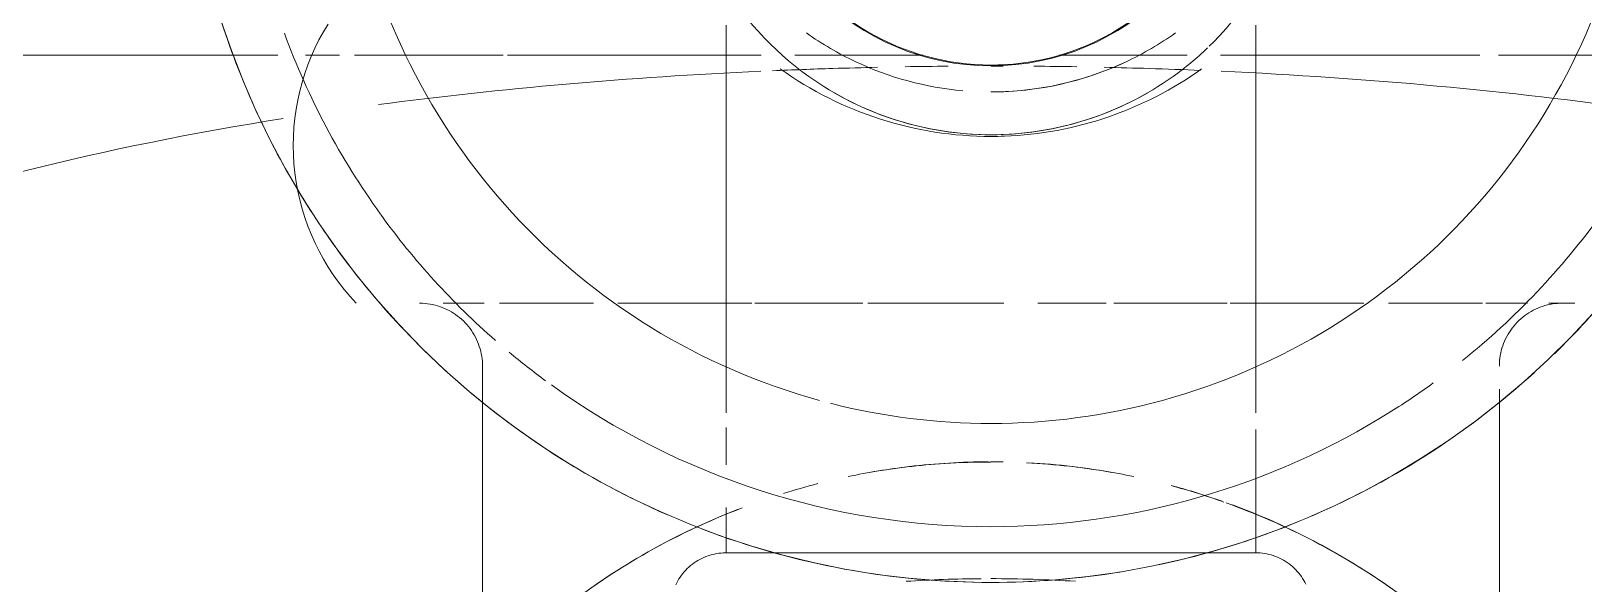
# Model space of a CAD drawing. Header units: millimetres. Extents: x -4000 to 187956, y -58990 to 162485.
# Drawn here: x 157899.7 to 157955.4, y 1796.4 to 1816.3 of the extents above; entities that cross this region are included whole.
import ezdxf

# ---------------------------------------------------------------- set-up
doc = ezdxf.new("R2010")
doc.units = ezdxf.units.MM
doc.layers.add('A-FLOR-PATT', color=8, linetype='Continuous', lineweight=13)
doc.layers.add('P-SANR-FIXT', color=6, linetype='Continuous', lineweight=9)

# ---------------------------------------------------------------- blocks, each defined once
blk = doc.blocks.new('C307 - C307-V817-0_000')
at = {"layer": 'P-SANR-FIXT', "color": 254}
for p, q in [((-18.24, 105.726), (-18.24, 95.069)), ((18.24, 94.245), (18.24, 105.726)), ((-2.988, 100.937), (-3.347, 100.937)), ((-2.625, 100.937), (-2.988, 100.937)), ((-2.258, 100.937), (-2.625, 100.937)), ((-1.887, 100.937), (-2.258, 100.937)), ((-1.514, 100.937), (-1.887, 100.937)), ((-1.137, 100.937), (-1.514, 100.937)), ((-0.759, 100.937), (-1.137, 100.937)), ((-0.38, 100.937), (-0.759, 100.937)), ((-0.527, 100.937), (0, 100.937)), ((0, 100.937), (-0.38, 100.937)), ((0, 100.937), (0.38, 100.937)), ((0, 100.937), (6.822, 100.937)), ((0.38, 100.937), (0.759, 100.937)), ((0.759, 100.937), (1.137, 100.937)), ((1.137, 100.937), (1.514, 100.937)), ((1.514, 100.937), (1.887, 100.937)), ((1.887, 100.937), (2.258, 100.937)), ((2.258, 100.937), (2.625, 100.937)), ((2.625, 100.937), (2.988, 100.937)), ((2.988, 100.937), (3.347, 100.937)), ((3.347, 100.937), (3.699, 100.937)), ((3.699, 100.937), (4.046, 100.937)), ((4.046, 100.937), (4.387, 100.937)), ((4.387, 100.937), (4.72, 100.937)), ((6.619, 100.937), (6.341, 100.937)), ((6.886, 100.937), (6.619, 100.937)), ((18.24, 94.245), (18.242, 94.155)), ((18.242, 94.155), (18.247, 94.064)), ((-18.335, 93.596), (-18.311, 93.683)), ((18.247, 94.064), (18.256, 93.974)), ((18.256, 93.974), (18.269, 93.885)), ((18.269, 93.885), (18.285, 93.795)), ((18.285, 93.795), (18.305, 93.707)), ((18.305, 93.707), (18.328, 93.62)), ((18.328, 93.62), (18.355, 93.533)), ((22.768, 91.981), (22.99, 91.739)), ((22.99, 91.739), (23.201, 91.488)), ((23.201, 91.488), (23.403, 91.229)), ((23.403, 91.229), (23.594, 90.962)), ((23.594, 90.962), (23.774, 90.688)), ((23.774, 90.688), (23.943, 90.406)), ((23.943, 90.406), (24.101, 90.118)), ((24.101, 90.118), (24.247, 89.824)), ((24.247, 89.824), (24.381, 89.525)), ((24.381, 89.525), (24.503, 89.22)), ((24.503, 89.22), (24.613, 88.91)), ((24.613, 88.91), (24.71, 88.597)), ((24.71, 88.597), (24.795, 88.28)), ((24.795, 88.28), (24.867, 87.959)), ((24.867, 87.959), (24.926, 87.637)), ((24.926, 87.637), (24.972, 87.312)), ((24.972, 87.312), (25.005, 86.985)), ((-20.059, 83.089), (-22.823, 83.089)), ((-18.205, 83.089), (-20.059, 83.089)), ((-8.258, 83.089), (-17.539, 83.089)), ((17.35, 83.089), (8.258, 83.089)), ((20.059, 83.089), (17.52, 83.089)), ((22.799, 83.089), (20.059, 83.089)), ((24.574, 83.089), (23.37, 83.089)), ((45.612, 83.089), (25.6, 83.089))]:
    blk.add_line(p, q, dxfattribs=at)
at = {"layer": 'P-SANR-FIXT', "color": 250}
for p, q in [((-9.5, 100.937), (-9.5, 99.096)), ((-9.5, 100.937), (-1.779, 100.937)), ((6.822, 100.937), (9.5, 100.937)), ((9.5, 99.313), (9.5, 100.937))]:
    blk.add_line(p, q, dxfattribs=at)
at = {"layer": 'P-SANR-FIXT', "color": 253}
for p, q in [((-8.227, 100.937), (-1.779, 100.937)), ((-0.527, 100.937), (0, 100.937)), ((0, 100.937), (6.822, 100.937)), ((6.822, 100.937), (8.227, 100.937)), ((-9.5, 99.096), (-9.5, 96.509)), ((9.5, 96.442), (9.5, 97.779)), ((-9.5, 95.913), (-9.5, 82.012)), ((9.5, 82.012), (9.5, 95.913)), ((42.56, 83.089), (25.589, 83.089))]:
    blk.add_line(p, q, dxfattribs=at)
at = {"layer": 'P-SANR-FIXT', "color": 50}
for p, q in [((4.72, 100.937), (5.046, 100.937)), ((5.133, 100.937), (4.809, 100.937)), ((-18.243, 94.13), (-18.24, 94.221)), ((-18.24, 94.221), (-18.24, 94.245)), ((-18.311, 93.683), (-18.29, 93.772)), ((-18.259, 93.95), (-18.249, 94.04)), ((-18.249, 94.04), (-18.243, 94.13)), ((-18.507, 93.178), (-18.466, 93.259)), ((-18.466, 93.259), (-18.428, 93.341)), ((-18.428, 93.341), (-18.394, 93.425)), ((-18.394, 93.425), (-18.362, 93.51)), ((-18.362, 93.51), (-18.335, 93.596)), ((18.355, 93.533), (18.385, 93.448)), ((18.455, 93.281), (18.496, 93.2)), ((18.496, 93.2), (18.539, 93.12)), ((18.539, 93.12), (18.586, 93.043)), ((18.586, 93.043), (18.635, 92.967)), ((-18.88, 92.668), (-18.818, 92.734)), ((18.926, 92.621), (18.993, 92.559)), ((-20.953, 91.981), (-20.019, 91.981)), ((-20.953, 91.981), (-20.019, 91.981)), ((-20.504, 91.981), (-20.413, 91.983)), ((-20.233, 91.997), (-20.143, 92.01)), ((-19.458, 92.237), (-19.379, 92.28)), ((-19.249, 91.981), (-17.753, 91.981)), ((-17.634, 91.981), (-14.262, 91.981)), ((-17.634, 91.981), (-14.262, 91.981)), ((-13.383, 91.981), (-8.578, 91.981)), ((-13.383, 91.981), (-8.578, 91.981)), ((-8.47, 91.981), (-7.036, 91.981)), ((-8.47, 91.981), (-4.414, 91.981)), ((-6.05, 91.981), (-4.414, 91.981)), ((-4.139, 91.981), (-1.678, 91.981)), ((-4.139, 91.981), (-1.678, 91.981)), ((-0.466, 91.981), (0, 91.981)), ((-0.466, 91.981), (0, 91.981)), ((0.002, 91.981), (4.418, 91.981)), ((0.002, 91.981), (4.418, 91.981)), ((4.601, 91.981), (6.054, 91.981)), ((4.601, 91.981), (8.472, 91.981)), ((7.036, 91.981), (8.472, 91.981)), ((8.578, 91.981), (13.383, 91.981)), ((8.578, 91.981), (13.383, 91.981)), ((14.264, 91.981), (17.634, 91.981)), ((14.264, 91.981), (17.634, 91.981)), ((18.176, 91.981), (19.648, 91.981)), ((18.42, 91.981), (19.648, 91.981)), ((19.517, 92.207), (19.6, 92.17)), ((19.6, 92.17), (19.683, 92.135)), ((19.683, 92.135), (19.768, 92.104)), ((20.119, 92.014), (20.209, 92)), ((20.209, 92), (20.299, 91.99)), ((24.974, 85.346), (24.929, 85.021)), ((25.007, 85.673), (24.974, 85.346)), ((-18.216, 83.089), (-22.855, 83.089)), ((-15.507, 83.089), (-17.522, 83.089)), ((-8.242, 83.089), (-15.079, 83.089)), ((-4.256, 83.089), (-7.041, 83.089)), ((-4.253, 83.089), (-6.812, 83.089)), ((-2.443, 83.089), (-4.256, 83.089)), ((-2.443, 83.089), (-4.253, 83.089)), ((4.253, 83.089), (2.427, 83.089)), ((4.256, 83.089), (2.428, 83.089)), ((6.812, 83.089), (4.253, 83.089)), ((7.041, 83.089), (4.256, 83.089)), ((15.062, 83.089), (8.242, 83.089)), ((17.324, 83.089), (15.507, 83.089)), ((22.831, 83.089), (17.502, 83.089)), ((24.586, 83.089), (23.394, 83.089)), ((24.109, 82.538), (23.951, 82.25)), ((24.254, 82.832), (24.109, 82.538)), ((23.951, 82.25), (23.783, 81.968))]:
    blk.add_line(p, q, dxfattribs=at)
at = {"layer": 'P-SANR-FIXT', "color": 250, "flags": 128}
for points in [[(-9.5, 100.937), (-9.58, 100.939), (-9.66, 100.944), (-9.739, 100.952), (-9.819, 100.963), (-9.897, 100.977), (-9.975, 100.994), (-10.053, 101.015), (-10.129, 101.039), (-10.205, 101.065), (-10.279, 101.095), (-10.352, 101.128), (-10.424, 101.163), (-10.494, 101.201), (-10.562, 101.243), (-10.629, 101.286), (-10.694, 101.333), (-10.758, 101.382), (-10.819, 101.434), (-10.878, 101.487), (-10.935, 101.544), (-10.989, 101.602), (-11.041, 101.663), (-11.091, 101.725), (-11.138, 101.79), (-11.183, 101.857), (-11.225, 101.925), (-11.264, 101.994), (-11.3, 102.066)], [(11.31, 102.085), (11.274, 102.014), (11.236, 101.943), (11.195, 101.875), (11.151, 101.808), (11.104, 101.743), (11.055, 101.68), (11.004, 101.618), (10.95, 101.559), (10.893, 101.502), (10.835, 101.448), (10.774, 101.396), (10.712, 101.346), (10.647, 101.299), (10.581, 101.254), (10.512, 101.212), (10.443, 101.173), (10.371, 101.137), (10.299, 101.104), (10.225, 101.073), (10.15, 101.046), (10.073, 101.021), (9.996, 101), (9.918, 100.981), (9.84, 100.966), (9.761, 100.954), (9.681, 100.945), (9.602, 100.94), (9.522, 100.937), (9.5, 100.937)], [(0, 102), (-1.16, 101.977), (-2.318, 101.907), (-3.472, 101.791), (-4.62, 101.63), (-5.761, 101.422), (-6.893, 101.169), (-8.014, 100.871), (-9.122, 100.528), (-10.216, 100.141), (-11.293, 99.711), (-12.352, 99.238), (-13.392, 98.723), (-14.41, 98.167), (-15.404, 97.57), (-16.375, 96.935), (-17.319, 96.261), (-18.235, 95.55), (-19.122, 94.802), (-19.979, 94.02), (-20.803, 93.204), (-21.595, 92.356)], [(27.625, 81.825), (27.25, 82.922), (26.831, 84.004), (26.37, 85.068), (25.866, 86.113), (25.321, 87.137), (24.735, 88.138), (24.11, 89.115), (23.446, 90.067), (22.745, 90.99), (22.008, 91.886), (21.235, 92.751), (20.428, 93.584), (19.588, 94.384), (18.718, 95.151), (17.817, 95.881), (16.888, 96.576), (15.931, 97.232), (14.95, 97.85), (13.944, 98.428), (12.916, 98.965), (11.867, 99.461), (10.8, 99.914), (9.715, 100.324), (8.614, 100.691), (7.5, 101.013), (6.374, 101.291), (5.237, 101.523), (4.092, 101.71), (2.941, 101.85), (1.785, 101.945), (0.626, 101.993), (0, 102)], [(-9.5, 100.937), (-9.492, 100.937), (-9.47, 100.937), (-9.432, 100.937), (-9.379, 100.937), (-9.311, 100.937), (-9.228, 100.937), (-9.13, 100.937), (-9.018, 100.937), (-8.891, 100.937), (-8.75, 100.937), (-8.595, 100.937), (-8.426, 100.937), (-8.244, 100.937), (-8.049, 100.937), (-7.841, 100.937), (-7.62, 100.937), (-7.387, 100.937), (-7.142, 100.937), (-6.886, 100.937), (-6.619, 100.937), (-6.341, 100.937), (-6.053, 100.937), (-5.755, 100.937), (-5.448, 100.937), (-5.133, 100.937), (-4.809, 100.937), (-4.478, 100.937), (-4.139, 100.937), (-3.794, 100.937), (-3.442, 100.937)], [(-7.322, 100.937), (-7.558, 100.937), (-7.782, 100.937), (-7.994, 100.937), (-8.193, 100.937), (-8.379, 100.937), (-8.551, 100.937), (-8.71, 100.937), (-8.854, 100.937), (-8.985, 100.937), (-9.101, 100.937), (-9.203, 100.937), (-9.29, 100.937), (-9.362, 100.937), (-9.419, 100.937), (-9.461, 100.937), (-9.488, 100.937), (-9.499, 100.937)], [(6.815, 100.937), (7.074, 100.937), (7.322, 100.937), (7.558, 100.937), (7.782, 100.937), (7.994, 100.937), (8.193, 100.937), (8.379, 100.937), (8.551, 100.937), (8.71, 100.937), (8.854, 100.937), (8.985, 100.937), (9.101, 100.937), (9.203, 100.937), (9.29, 100.937), (9.362, 100.937), (9.419, 100.937), (9.461, 100.937), (9.488, 100.937), (9.499, 100.937)], [(9.5, 100.937), (9.492, 100.937), (9.47, 100.937), (9.432, 100.937), (9.379, 100.937), (9.311, 100.937), (9.228, 100.937), (9.13, 100.937), (9.018, 100.937), (8.891, 100.937), (8.75, 100.937), (8.595, 100.937), (8.426, 100.937), (8.244, 100.937), (8.049, 100.937), (7.841, 100.937), (7.62, 100.937), (7.387, 100.937)]]:
    blk.add_lwpolyline(points, dxfattribs=at)
at = {"layer": 'P-SANR-FIXT', "color": 253, "flags": 128}
for points in [[(-3.347, 100.937), (-3.699, 100.937), (-4.046, 100.937), (-4.387, 100.937), (-4.72, 100.937), (-5.046, 100.937), (-5.364, 100.937), (-5.673, 100.937), (-5.974, 100.937), (-6.264, 100.937), (-6.545, 100.937), (-6.815, 100.937), (-7.074, 100.937), (-7.322, 100.937)], [(-3.442, 100.937), (-3.086, 100.937), (-2.724, 100.937), (-2.358, 100.937), (-1.988, 100.937), (-1.615, 100.937), (-1.239, 100.937), (-0.861, 100.937), (-0.482, 100.937), (-0.103, 100.937), (0, 100.937)], [(6.264, 100.937), (6.545, 100.937), (6.815, 100.937)], [(7.387, 100.937), (7.142, 100.937), (6.886, 100.937)]]:
    blk.add_lwpolyline(points, dxfattribs=at)
at = {"layer": 'P-SANR-FIXT', "color": 50, "flags": 128}
for points in [[(0.861, 100.937), (0.482, 100.937), (0.103, 100.937), (0, 100.937)], [(1.615, 100.937), (1.239, 100.937), (0.861, 100.937)], [(3.086, 100.937), (2.724, 100.937), (2.358, 100.937), (1.988, 100.937), (1.615, 100.937)], [(3.794, 100.937), (3.442, 100.937), (3.086, 100.937)], [(4.809, 100.937), (4.478, 100.937), (4.139, 100.937), (3.794, 100.937)], [(5.046, 100.937), (5.364, 100.937), (5.673, 100.937)], [(5.755, 100.937), (5.448, 100.937), (5.133, 100.937)], [(5.673, 100.937), (5.974, 100.937), (6.264, 100.937)], [(6.341, 100.937), (6.053, 100.937), (5.755, 100.937)], [(-18.29, 93.772), (-18.273, 93.86), (-18.259, 93.95)], [(-18.599, 93.022), (-18.551, 93.099), (-18.507, 93.178)], [(18.385, 93.448), (18.418, 93.364), (18.455, 93.281)], [(-19.152, 92.429), (-19.08, 92.485), (-19.011, 92.543)], [(-19.011, 92.543), (-18.944, 92.604), (-18.88, 92.668)], [(-18.818, 92.734), (-18.759, 92.803), (-18.703, 92.874)], [(-18.703, 92.874), (-18.649, 92.947), (-18.599, 93.022)], [(18.635, 92.967), (18.688, 92.893), (18.743, 92.822)], [(18.743, 92.822), (18.802, 92.752), (18.863, 92.685), (18.926, 92.621)], [(18.993, 92.559), (19.061, 92.5), (19.132, 92.444), (19.205, 92.391)], [(-20.413, 91.983), (-20.323, 91.988), (-20.233, 91.997)], [(-20.143, 92.01), (-20.054, 92.026), (-19.966, 92.046)], [(-19.966, 92.046), (-19.878, 92.069), (-19.792, 92.096)], [(-19.792, 92.096), (-19.706, 92.126), (-19.622, 92.16)], [(-19.622, 92.16), (-19.539, 92.197), (-19.458, 92.237)], [(-19.379, 92.28), (-19.301, 92.327), (-19.225, 92.377), (-19.152, 92.429)], [(19.205, 92.391), (19.281, 92.34), (19.358, 92.293), (19.437, 92.248), (19.517, 92.207)], [(19.768, 92.104), (19.855, 92.076), (19.942, 92.052)], [(19.942, 92.052), (20.03, 92.031), (20.119, 92.014)], [(20.299, 91.99), (20.389, 91.984), (20.479, 91.981), (20.504, 91.981)], [(25.005, 86.985), (25.025, 86.657), (25.032, 86.329)], [(25.032, 86.329), (25.026, 86.001), (25.007, 85.673)], [(24.929, 85.021), (24.87, 84.698), (24.799, 84.378), (24.715, 84.061)], [(24.715, 84.061), (24.618, 83.747), (24.509, 83.437)], [(24.509, 83.437), (24.388, 83.132), (24.254, 82.832)]]:
    blk.add_lwpolyline(points, dxfattribs=at)
at = {"layer": 'P-SANR-FIXT', "color": 254}
for centre, radius, start, end in [((0, 122.671), 25, 225, 239.963), ((0, 122.671), 25, 300.0426, 315), ((0, 122.671), 25, 240, 249.7241), ((0, 122.671), 25, 291.2776, 300), ((0, 73), 23.297, 90, 105.3108), ((0, 73), 23.297, 75.6944, 90), ((0, 73), 13, 92.1343, 125.541), ((0, 73), 13, 54.459, 90), ((0, 73), 11.405, 115.1795, 125.4614), ((0, 73), 11.405, 115.1795, 125.4614), ((0, 73), 11.405, 54.5386, 64.8205), ((0, 73), 11.405, 54.5386, 64.8205)]:
    blk.add_arc(centre, radius, start, end, dxfattribs=at)
at = {"layer": 'P-SANR-FIXT', "color": 250}
for centre, radius, start, end in [((0, 73), 29, 90, 99.2562), ((0, 73), 29, 45.4104, 66.4109), ((0, 73), 29, 123.073, 132.2117), ((0, 73), 27, 122.1047, 126), ((0, 73), 29, 34.3074, 38.0932), ((0, 74.691), 11.25, 90, 125.5272), ((0, 74.691), 11.25, 54.4728, 90), ((0, 73), 29, 11.7784, 25.7174), ((0, 74.691), 8.778, 90, 270), ((0, 74.691), 8.778, 270, 90)]:
    blk.add_arc(centre, radius, start, end, dxfattribs=at)
at = {"layer": 'P-SANR-FIXT', "color": 50}
for centre, radius, start, end in [((0, 150), 48.136, 266.3812, 270), ((0, 150), 48.136, 270.4214, 273.6188), ((0, 122.671), 25, 250.6296, 254.8314), ((0, 122.671), 25, 258.1747, 263.2521), ((0, 122.671), 25, 276.7479, 281.8253), ((0, 122.671), 25, 263.2928, 266.8867), ((0, 122.671), 25, 268.9893, 270), ((0, 122.671), 25, 270.2284, 276.7203), ((0, 73), 13, 92.1343, 125.541), ((0, 73), 13, 90, 92.1343), ((0, 73), 13, 90, 92.1343), ((0, 73), 13, 54.459, 90), ((0, 73), 11.405, 90, 115.1795), ((0, 73), 11.405, 90, 115.1795), ((0, 73), 11.405, 92.6486, 115.1795), ((0, 73), 11.405, 90, 92.6486), ((0, 73), 11.405, 64.8205, 84.9482), ((0, 73), 11.405, 64.8205, 84.9482), ((0, 73), 11.405, 64.8205, 84.9482), ((0, 74.691), 8.75, 93.4522, 150), ((0, 73), 11.405, 115.1795, 125.4614), ((0, 74.691), 8.75, 90, 93.4522), ((0, 74.691), 8.75, 30, 90), ((0, 73), 11.405, 54.5386, 64.8205)]:
    blk.add_arc(centre, radius, start, end, dxfattribs=at)
at = {"layer": 'P-SANR-FIXT', "color": 253}
for centre, radius, start, end in [((0, 73), 29, 69.0995, 90), ((0, 73), 29, 101.9666, 112.4496), ((0, 73), 27, 90, 122.1047), ((0, 73), 27, 54.2675, 90), ((0, 73), 29, 113.4386, 123.073), ((0, 73), 23.297, 105.3108, 234), ((0, 73), 23.297, 306, 74.6892), ((0, 73), 27, 50.1972, 53.718), ((0, 73), 29, 134.1869, 146.9453), ((0, 73), 27, 128.7982, 144.1821), ((0, 73), 29, 38.0932, 45.4104), ((0, 73), 27, 35.8179, 48.8199), ((0, 73), 27, 20.1353, 35.7833), ((0, 73), 29, 25.7174, 33.0547), ((0, 74.691), 11.25, 90, 120), ((0, 74.691), 11.25, 60, 90), ((0, 74.691), 11.25, 125.5272, 133.6949), ((0, 74.691), 11.25, 125.5272, 133.6949), ((0, 74.691), 11.25, 5.4905, 54.4728), ((0, 74.691), 11.25, 5.4905, 54.4728), ((0, 74.691), 11.25, 134.1394, 173.5904), ((0, 74.691), 11.25, 134.1394, 173.5904)]:
    blk.add_arc(centre, radius, start, end, dxfattribs=at)
for points, knots in [([(-8.437, 99.146), (-9.516, 99.534), (-11.416, 100.361), (-13.9, 101.834), (-16.1, 103.49), (-17.844, 105.119), (-18.799, 106.182), (-19.144, 106.593)], [0.6094781, 0.6094781, 0.6094781, 0.6094781, 0.6527778, 0.6875, 0.7222222, 0.7569444, 0.7777778, 0.7777778, 0.7777778, 0.7777778]), ([(19.152, 106.603), (18.221, 105.493), (16.151, 103.441), (12.686, 100.986), (10.164, 99.799), (8.921, 99.326)], [0.2222222, 0.2222222, 0.2222222, 0.2222222, 0.2777778, 0.3333333, 0.3840382, 0.3840382, 0.3840382, 0.3840382])]:
    blk.add_open_spline(points, degree=3, knots=knots, dxfattribs=at)
at = {"layer": 'P-SANR-FIXT', "color": 50}
for points in [[(-6.462, 98.526), (-7.096, 98.697), (-7.729, 98.895), (-8.353, 99.116)], [(7.445, 98.813), (7.035, 98.684), (6.621, 98.565), (6.205, 98.457)], [(-1.271, 97.711), (-2.309, 97.762), (-3.33, 97.875), (-4.341, 98.053)], [(-5.679, 83.564), (-5.142, 83.547), (-4.605, 83.532), (-4.067, 83.52)], [(-3.077, 83.501), (-2.563, 83.492), (-2.049, 83.486), (-1.535, 83.482)], [(-0.439, 83.476), (-0.296, 83.475), (-0.152, 83.475), (-0.008, 83.475)], [(1.534, 83.482), (2.048, 83.486), (2.563, 83.492), (3.076, 83.501)], [(4.067, 83.52), (4.605, 83.532), (5.142, 83.547), (5.678, 83.564)]]:
    blk.add_open_spline(points, degree=3, dxfattribs=at)
blk.add_open_spline([(4.353, 98.053), (3.462, 97.895), (2.029, 97.727), (0.553, 97.681), (0, 97.681)], degree=3, knots=[0.44444444, 0.44444444, 0.44444444, 0.44444444, 0.47916667, 0.50004038, 0.50004038, 0.50004038, 0.50004038], dxfattribs=at)
at = {"layer": 'P-SANR-FIXT', "color": 250}
blk.add_open_spline([(25.391, 85.357), (31.896, 86.393), (37.745, 87.852), (42.56, 89.707)], degree=3, dxfattribs=at)
at = {"layer": 'P-SANR-FIXT', "color": 253}
for points in [[(-23.413, 85.057), (-18.615, 84.369), (-13.494, 83.902), (-8.261, 83.663)], [(8.26, 83.663), (12.971, 83.878), (17.593, 84.278), (21.969, 84.858)]]:
    blk.add_open_spline(points, degree=3, dxfattribs=at)
at = {"layer": 'P-SANR-FIXT', "color": 254}
for points in [[(-7.518, 83.631), (-6.907, 83.605), (-6.293, 83.583), (-5.679, 83.564)], [(5.678, 83.564), (6.398, 83.586), (7.116, 83.613), (7.832, 83.644)]]:
    blk.add_open_spline(points, degree=3, dxfattribs=at)
at = {"layer": 'P-SANR-FIXT', "color": 250}
blk.add_open_spline([(64.5, 82.899), (61.942, 82.05), (56.425, 80.553), (46.829, 78.829), (37.11, 77.736), (30.683, 77.306), (27.852, 77.167)], degree=3, knots=[-1, -1, -1, -1, -0.75, -0.5, -0.25, -0.0599705, -0.0599705, -0.0599705, -0.0599705], dxfattribs=at)
blk = doc.blocks.new('C307 - C307-V852-0_000')
at = {"layer": 'P-SANR-FIXT', "color": 254}
for p, q in [((-18.24, 105.726), (-18.24, 95.069)), ((18.24, 94.245), (18.24, 105.726)), ((-1.514, 100.937), (-1.887, 100.937)), ((-0.527, 100.937), (0, 100.937)), ((0, 100.937), (6.822, 100.937)), ((-18.335, 93.596), (-18.311, 93.683)), ((-18.205, 83.089), (-22.823, 83.089)), ((-8.258, 83.089), (-17.539, 83.089)), ((17.35, 83.089), (8.258, 83.089)), ((22.799, 83.089), (17.52, 83.089)), ((24.574, 83.089), (23.37, 83.089)), ((90.095, 83.089), (25.6, 83.089))]:
    blk.add_line(p, q, dxfattribs=at)
at = {"layer": 'P-SANR-FIXT', "color": 250}
for p, q in [((-9.5, 100.937), (-9.5, 99.096)), ((-9.5, 100.937), (-1.779, 100.937)), ((6.822, 100.937), (9.5, 100.937)), ((9.5, 99.313), (9.5, 100.937))]:
    blk.add_line(p, q, dxfattribs=at)
at = {"layer": 'P-SANR-FIXT', "color": 253}
for p, q in [((-8.227, 100.937), (-1.779, 100.937)), ((-0.527, 100.937), (0, 100.937)), ((0, 100.937), (6.822, 100.937)), ((6.822, 100.937), (8.227, 100.937)), ((-9.5, 99.096), (-9.5, 96.509)), ((9.5, 96.442), (9.5, 97.779)), ((-9.5, 95.913), (-9.5, 82.012)), ((9.5, 82.012), (9.5, 95.913)), ((42.56, 83.089), (25.589, 83.089))]:
    blk.add_line(p, q, dxfattribs=at)
at = {"layer": 'P-SANR-FIXT', "color": 50}
for p, q in [((0.103, 100.937), (0, 100.937)), ((0.482, 100.937), (0.103, 100.937)), ((0.861, 100.937), (0.482, 100.937)), ((1.239, 100.937), (0.861, 100.937)), ((1.615, 100.937), (1.239, 100.937)), ((1.988, 100.937), (1.615, 100.937)), ((2.358, 100.937), (1.988, 100.937)), ((2.724, 100.937), (2.358, 100.937)), ((3.086, 100.937), (2.724, 100.937)), ((3.442, 100.937), (3.086, 100.937)), ((3.794, 100.937), (3.442, 100.937)), ((4.139, 100.937), (3.794, 100.937)), ((4.478, 100.937), (4.139, 100.937)), ((4.809, 100.937), (4.478, 100.937)), ((4.72, 100.937), (5.046, 100.937)), ((5.133, 100.937), (4.809, 100.937)), ((5.046, 100.937), (5.364, 100.937)), ((5.448, 100.937), (5.133, 100.937)), ((5.364, 100.937), (5.673, 100.937)), ((5.755, 100.937), (5.448, 100.937)), ((5.673, 100.937), (5.974, 100.937)), ((6.053, 100.937), (5.755, 100.937)), ((5.974, 100.937), (6.264, 100.937)), ((6.341, 100.937), (6.053, 100.937)), ((-18.243, 94.13), (-18.24, 94.221)), ((-18.24, 94.221), (-18.24, 94.245)), ((-18.311, 93.683), (-18.29, 93.772)), ((-18.29, 93.772), (-18.273, 93.86)), ((-18.273, 93.86), (-18.259, 93.95)), ((-18.259, 93.95), (-18.249, 94.04)), ((-18.249, 94.04), (-18.243, 94.13)), ((-18.599, 93.022), (-18.551, 93.099)), ((-18.551, 93.099), (-18.507, 93.178)), ((-18.507, 93.178), (-18.466, 93.259)), ((-18.466, 93.259), (-18.428, 93.341)), ((-18.428, 93.341), (-18.394, 93.425)), ((-18.394, 93.425), (-18.362, 93.51)), ((-18.362, 93.51), (-18.335, 93.596)), ((18.355, 93.533), (18.385, 93.448)), ((18.385, 93.448), (18.418, 93.364)), ((18.418, 93.364), (18.455, 93.281)), ((18.455, 93.281), (18.496, 93.2)), ((18.496, 93.2), (18.539, 93.12)), ((18.539, 93.12), (18.586, 93.043)), ((18.586, 93.043), (18.635, 92.967)), ((-19.152, 92.429), (-19.08, 92.485)), ((-19.08, 92.485), (-19.011, 92.543)), ((-19.011, 92.543), (-18.944, 92.604)), ((-18.944, 92.604), (-18.88, 92.668)), ((-18.88, 92.668), (-18.818, 92.734)), ((-18.818, 92.734), (-18.759, 92.803)), ((-18.759, 92.803), (-18.703, 92.874)), ((-18.703, 92.874), (-18.649, 92.947)), ((-18.649, 92.947), (-18.599, 93.022)), ((18.635, 92.967), (18.688, 92.893)), ((18.688, 92.893), (18.743, 92.822)), ((18.743, 92.822), (18.802, 92.752)), ((18.802, 92.752), (18.863, 92.685)), ((18.863, 92.685), (18.926, 92.621)), ((18.926, 92.621), (18.993, 92.559)), ((18.993, 92.559), (19.061, 92.5)), ((19.061, 92.5), (19.132, 92.444)), ((-20.953, 91.981), (-20.019, 91.981)), ((-20.953, 91.981), (-20.019, 91.981)), ((-20.504, 91.981), (-20.413, 91.983)), ((-20.413, 91.983), (-20.323, 91.988)), ((-20.323, 91.988), (-20.233, 91.997)), ((-20.233, 91.997), (-20.143, 92.01)), ((-20.143, 92.01), (-20.054, 92.026)), ((-20.054, 92.026), (-19.966, 92.046)), ((-19.966, 92.046), (-19.878, 92.069)), ((-19.878, 92.069), (-19.792, 92.096)), ((-19.792, 92.096), (-19.706, 92.126)), ((-19.706, 92.126), (-19.622, 92.16)), ((-19.622, 92.16), (-19.539, 92.197)), ((-19.539, 92.197), (-19.458, 92.237)), ((-19.458, 92.237), (-19.379, 92.28)), ((-19.379, 92.28), (-19.301, 92.327)), ((-19.301, 92.327), (-19.225, 92.377)), ((-19.249, 91.981), (-17.753, 91.981)), ((-19.225, 92.377), (-19.152, 92.429)), ((-17.634, 91.981), (-14.262, 91.981)), ((-17.634, 91.981), (-14.262, 91.981)), ((-13.383, 91.981), (-8.578, 91.981)), ((-13.383, 91.981), (-8.578, 91.981)), ((-8.47, 91.981), (-7.036, 91.981)), ((-8.47, 91.981), (-4.414, 91.981)), ((-6.05, 91.981), (-4.414, 91.981)), ((-4.139, 91.981), (-1.678, 91.981)), ((-4.139, 91.981), (-1.678, 91.981)), ((-0.466, 91.981), (0, 91.981)), ((-0.466, 91.981), (0, 91.981)), ((0.002, 91.981), (4.418, 91.981)), ((0.002, 91.981), (4.418, 91.981)), ((4.601, 91.981), (6.054, 91.981)), ((4.601, 91.981), (8.472, 91.981)), ((7.036, 91.981), (8.472, 91.981)), ((8.578, 91.981), (13.383, 91.981)), ((8.578, 91.981), (13.383, 91.981)), ((14.264, 91.981), (17.634, 91.981)), ((14.264, 91.981), (17.634, 91.981)), ((18.176, 91.981), (19.648, 91.981)), ((18.42, 91.981), (19.648, 91.981)), ((19.132, 92.444), (19.205, 92.391)), ((19.205, 92.391), (19.281, 92.34)), ((19.281, 92.34), (19.358, 92.293)), ((19.358, 92.293), (19.437, 92.248)), ((19.437, 92.248), (19.517, 92.207)), ((19.517, 92.207), (19.6, 92.17)), ((19.6, 92.17), (19.683, 92.135)), ((19.683, 92.135), (19.768, 92.104)), ((19.768, 92.104), (19.855, 92.076)), ((19.855, 92.076), (19.942, 92.052)), ((19.942, 92.052), (20.03, 92.031)), ((20.03, 92.031), (20.119, 92.014)), ((20.119, 92.014), (20.209, 92)), ((20.209, 92), (20.299, 91.99)), ((20.299, 91.99), (20.389, 91.984)), ((20.389, 91.984), (20.479, 91.981)), ((20.479, 91.981), (20.504, 91.981)), ((25.005, 86.985), (25.025, 86.657)), ((25.025, 86.657), (25.032, 86.329)), ((25.026, 86.001), (25.007, 85.673)), ((25.032, 86.329), (25.026, 86.001)), ((24.974, 85.346), (24.929, 85.021)), ((25.007, 85.673), (24.974, 85.346)), ((24.87, 84.698), (24.799, 84.378)), ((24.929, 85.021), (24.87, 84.698)), ((24.799, 84.378), (24.715, 84.061)), ((24.618, 83.747), (24.509, 83.437)), ((24.715, 84.061), (24.618, 83.747)), ((-18.216, 83.089), (-22.855, 83.089)), ((-15.507, 83.089), (-17.522, 83.089)), ((-8.242, 83.089), (-15.079, 83.089)), ((-4.256, 83.089), (-7.041, 83.089)), ((-4.253, 83.089), (-6.812, 83.089)), ((-2.443, 83.089), (-4.256, 83.089)), ((-2.443, 83.089), (-4.253, 83.089)), ((4.253, 83.089), (2.427, 83.089)), ((4.256, 83.089), (2.428, 83.089)), ((6.812, 83.089), (4.253, 83.089)), ((7.041, 83.089), (4.256, 83.089)), ((15.062, 83.089), (8.242, 83.089)), ((17.324, 83.089), (15.507, 83.089)), ((22.831, 83.089), (17.502, 83.089)), ((24.586, 83.089), (23.394, 83.089)), ((24.388, 83.132), (24.254, 82.832)), ((24.509, 83.437), (24.388, 83.132)), ((24.109, 82.538), (23.951, 82.25)), ((24.254, 82.832), (24.109, 82.538)), ((23.951, 82.25), (23.783, 81.968))]:
    blk.add_line(p, q, dxfattribs=at)
at = {"layer": 'P-SANR-FIXT', "color": 250, "flags": 128}
for points in [[(-9.5, 100.937), (-9.58, 100.939), (-9.66, 100.944), (-9.739, 100.952), (-9.819, 100.963), (-9.897, 100.977), (-9.975, 100.994), (-10.053, 101.015), (-10.129, 101.039), (-10.205, 101.065), (-10.279, 101.095), (-10.352, 101.128), (-10.424, 101.163), (-10.494, 101.201), (-10.562, 101.243), (-10.629, 101.286), (-10.694, 101.333), (-10.758, 101.382), (-10.819, 101.434), (-10.878, 101.487), (-10.935, 101.544), (-10.989, 101.602), (-11.041, 101.663), (-11.091, 101.725), (-11.138, 101.79), (-11.183, 101.857), (-11.225, 101.925), (-11.264, 101.994), (-11.3, 102.066)], [(11.31, 102.085), (11.274, 102.014), (11.236, 101.943), (11.195, 101.875), (11.151, 101.808), (11.104, 101.743), (11.055, 101.68), (11.004, 101.618), (10.95, 101.559), (10.893, 101.502), (10.835, 101.448), (10.774, 101.396), (10.712, 101.346), (10.647, 101.299), (10.581, 101.254), (10.512, 101.212), (10.443, 101.173), (10.371, 101.137), (10.299, 101.104), (10.225, 101.073), (10.15, 101.046), (10.073, 101.021), (9.996, 101), (9.918, 100.981), (9.84, 100.966), (9.761, 100.954), (9.681, 100.945), (9.602, 100.94), (9.522, 100.937), (9.5, 100.937)], [(0, 102), (-1.16, 101.977), (-2.318, 101.907), (-3.472, 101.791), (-4.62, 101.63), (-5.761, 101.422), (-6.893, 101.169), (-8.014, 100.871), (-9.122, 100.528), (-10.216, 100.141), (-11.293, 99.711), (-12.352, 99.238), (-13.392, 98.723), (-14.41, 98.167), (-15.404, 97.57), (-16.375, 96.935), (-17.319, 96.261), (-18.235, 95.55), (-19.122, 94.802), (-19.979, 94.02), (-20.803, 93.204), (-21.595, 92.356)], [(27.625, 81.825), (27.25, 82.922), (26.831, 84.004), (26.37, 85.068), (25.866, 86.113), (25.321, 87.137), (24.735, 88.138), (24.11, 89.115), (23.446, 90.067), (22.745, 90.99), (22.008, 91.886), (21.235, 92.751), (20.428, 93.584), (19.588, 94.384), (18.718, 95.151), (17.817, 95.881), (16.888, 96.576), (15.931, 97.232), (14.95, 97.85), (13.944, 98.428), (12.916, 98.965), (11.867, 99.461), (10.8, 99.914), (9.715, 100.324), (8.614, 100.691), (7.5, 101.013), (6.374, 101.291), (5.237, 101.523), (4.092, 101.71), (2.941, 101.85), (1.785, 101.945), (0.626, 101.993), (0, 102)], [(-9.5, 100.937), (-9.492, 100.937), (-9.47, 100.937), (-9.432, 100.937), (-9.379, 100.937), (-9.311, 100.937), (-9.228, 100.937), (-9.13, 100.937), (-9.018, 100.937), (-8.891, 100.937), (-8.75, 100.937), (-8.595, 100.937), (-8.426, 100.937), (-8.244, 100.937), (-8.049, 100.937), (-7.841, 100.937), (-7.62, 100.937), (-7.387, 100.937), (-7.142, 100.937), (-6.886, 100.937), (-6.619, 100.937), (-6.341, 100.937), (-6.053, 100.937), (-5.755, 100.937), (-5.448, 100.937), (-5.133, 100.937), (-4.809, 100.937), (-4.478, 100.937), (-4.139, 100.937), (-3.794, 100.937), (-3.442, 100.937)], [(-7.322, 100.937), (-7.558, 100.937), (-7.782, 100.937), (-7.994, 100.937), (-8.193, 100.937), (-8.379, 100.937), (-8.551, 100.937), (-8.71, 100.937), (-8.854, 100.937), (-8.985, 100.937), (-9.101, 100.937), (-9.203, 100.937), (-9.29, 100.937), (-9.362, 100.937), (-9.419, 100.937), (-9.461, 100.937), (-9.488, 100.937), (-9.499, 100.937)], [(6.815, 100.937), (7.074, 100.937), (7.322, 100.937), (7.558, 100.937), (7.782, 100.937), (7.994, 100.937), (8.193, 100.937), (8.379, 100.937), (8.551, 100.937), (8.71, 100.937), (8.854, 100.937), (8.985, 100.937), (9.101, 100.937), (9.203, 100.937), (9.29, 100.937), (9.362, 100.937), (9.419, 100.937), (9.461, 100.937), (9.488, 100.937), (9.499, 100.937)], [(9.5, 100.937), (9.492, 100.937), (9.47, 100.937), (9.432, 100.937), (9.379, 100.937), (9.311, 100.937), (9.228, 100.937), (9.13, 100.937), (9.018, 100.937), (8.891, 100.937), (8.75, 100.937), (8.595, 100.937), (8.426, 100.937), (8.244, 100.937), (8.049, 100.937), (7.841, 100.937), (7.62, 100.937), (7.387, 100.937)]]:
    blk.add_lwpolyline(points, dxfattribs=at)
at = {"layer": 'P-SANR-FIXT', "color": 253, "flags": 128}
for points in [[(-3.347, 100.937), (-3.699, 100.937), (-4.046, 100.937), (-4.387, 100.937), (-4.72, 100.937), (-5.046, 100.937), (-5.364, 100.937), (-5.673, 100.937), (-5.974, 100.937), (-6.264, 100.937), (-6.545, 100.937), (-6.815, 100.937), (-7.074, 100.937), (-7.322, 100.937)], [(-3.442, 100.937), (-3.086, 100.937), (-2.724, 100.937), (-2.358, 100.937), (-1.988, 100.937), (-1.615, 100.937), (-1.239, 100.937), (-0.861, 100.937), (-0.482, 100.937), (-0.103, 100.937), (0, 100.937)], [(6.264, 100.937), (6.545, 100.937), (6.815, 100.937)], [(7.387, 100.937), (7.142, 100.937), (6.886, 100.937)]]:
    blk.add_lwpolyline(points, dxfattribs=at)
at = {"layer": 'P-SANR-FIXT', "color": 254, "flags": 128}
for points in [[(-1.887, 100.937), (-2.258, 100.937), (-2.625, 100.937), (-2.988, 100.937), (-3.347, 100.937)], [(-0.759, 100.937), (-1.137, 100.937), (-1.514, 100.937)], [(0, 100.937), (-0.38, 100.937), (-0.759, 100.937)], [(0, 100.937), (0.38, 100.937), (0.759, 100.937), (1.137, 100.937), (1.514, 100.937), (1.887, 100.937), (2.258, 100.937), (2.625, 100.937), (2.988, 100.937), (3.347, 100.937), (3.699, 100.937), (4.046, 100.937), (4.387, 100.937), (4.72, 100.937)], [(6.886, 100.937), (6.619, 100.937), (6.341, 100.937)], [(18.24, 94.245), (18.242, 94.155), (18.247, 94.064), (18.256, 93.974), (18.269, 93.885), (18.285, 93.795), (18.305, 93.707), (18.328, 93.62), (18.355, 93.533)], [(22.768, 91.981), (22.99, 91.739), (23.201, 91.488), (23.403, 91.229), (23.594, 90.962), (23.774, 90.688), (23.943, 90.406), (24.101, 90.118), (24.247, 89.824), (24.381, 89.525), (24.503, 89.22), (24.613, 88.91), (24.71, 88.597), (24.795, 88.28), (24.867, 87.959), (24.926, 87.637), (24.972, 87.312), (25.005, 86.985)]]:
    blk.add_lwpolyline(points, dxfattribs=at)
at = {"layer": 'P-SANR-FIXT', "color": 254}
for centre, radius, start, end in [((0, 122.671), 25, 225, 239.963), ((0, 122.671), 25, 300.0426, 315), ((0, 122.671), 25, 240, 249.7241), ((0, 122.671), 25, 291.2776, 300), ((0, 73), 23.297, 90, 105.3108), ((0, 73), 23.297, 75.6944, 90), ((0, 73), 13, 92.1343, 125.541), ((0, 73), 13, 54.459, 90), ((0, 73), 11.405, 115.1795, 125.4614), ((0, 73), 11.405, 115.1795, 125.4614), ((0, 73), 11.405, 54.5386, 64.8205), ((0, 73), 11.405, 54.5386, 64.8205)]:
    blk.add_arc(centre, radius, start, end, dxfattribs=at)
at = {"layer": 'P-SANR-FIXT', "color": 250}
for centre, radius, start, end in [((0, 73), 29, 90, 99.2562), ((0, 73), 29, 45.4104, 66.4109), ((0, 73), 29, 123.073, 132.2117), ((0, 73), 27, 122.1047, 126), ((0, 73), 29, 34.3074, 38.0932), ((0, 74.691), 11.25, 90, 125.5272), ((0, 74.691), 11.25, 54.4728, 90), ((0, 73), 29, 11.7784, 25.7174), ((0, 74.691), 8.778, 90, 270), ((0, 74.691), 8.778, 270, 90)]:
    blk.add_arc(centre, radius, start, end, dxfattribs=at)
at = {"layer": 'P-SANR-FIXT', "color": 50}
for centre, radius, start, end in [((0, 150), 48.136, 266.3812, 270), ((0, 150), 48.136, 270.4214, 273.6188), ((0, 122.671), 25, 250.6296, 254.8314), ((0, 122.671), 25, 258.1747, 263.2521), ((0, 122.671), 25, 276.7479, 281.8253), ((0, 122.671), 25, 263.2928, 266.8867), ((0, 122.671), 25, 268.9893, 270), ((0, 122.671), 25, 270.2284, 276.7203), ((0, 73), 13, 92.1343, 125.541), ((0, 73), 13, 90, 92.1343), ((0, 73), 13, 90, 92.1343), ((0, 73), 13, 54.459, 90), ((0, 73), 11.405, 90, 115.1795), ((0, 73), 11.405, 90, 115.1795), ((0, 73), 11.405, 92.6486, 115.1795), ((0, 73), 11.405, 90, 92.6486), ((0, 73), 11.405, 64.8205, 84.9482), ((0, 73), 11.405, 64.8205, 84.9482), ((0, 73), 11.405, 64.8205, 84.9482), ((0, 74.691), 8.75, 93.4522, 150), ((0, 73), 11.405, 115.1795, 125.4614), ((0, 74.691), 8.75, 90, 93.4522), ((0, 74.691), 8.75, 30, 90), ((0, 73), 11.405, 54.5386, 64.8205)]:
    blk.add_arc(centre, radius, start, end, dxfattribs=at)
at = {"layer": 'P-SANR-FIXT', "color": 253}
for centre, radius, start, end in [((0, 73), 29, 69.0995, 90), ((0, 73), 29, 101.9666, 112.4496), ((0, 73), 27, 90, 122.1047), ((0, 73), 27, 54.2675, 90), ((0, 73), 29, 113.4386, 123.073), ((0, 73), 23.297, 105.3108, 234), ((0, 73), 23.297, 306, 74.6892), ((0, 73), 27, 50.1972, 53.718), ((0, 73), 29, 134.1869, 146.9453), ((0, 73), 27, 128.7982, 144.1821), ((0, 73), 29, 38.0932, 45.4104), ((0, 73), 27, 35.8179, 48.8199), ((0, 73), 27, 20.1353, 35.7833), ((0, 73), 29, 25.7174, 33.0547), ((0, 74.691), 11.25, 90, 120), ((0, 74.691), 11.25, 60, 90), ((0, 74.691), 11.25, 125.5272, 133.6949), ((0, 74.691), 11.25, 125.5272, 133.6949), ((0, 74.691), 11.25, 5.4905, 54.4728), ((0, 74.691), 11.25, 5.4905, 54.4728), ((0, 74.691), 11.25, 134.1394, 173.5904), ((0, 74.691), 11.25, 134.1394, 173.5904)]:
    blk.add_arc(centre, radius, start, end, dxfattribs=at)
for points, knots in [([(-8.437, 99.146), (-9.516, 99.534), (-11.416, 100.361), (-13.9, 101.834), (-16.1, 103.49), (-17.844, 105.119), (-18.799, 106.182), (-19.144, 106.593)], [0.6094781, 0.6094781, 0.6094781, 0.6094781, 0.6527778, 0.6875, 0.7222222, 0.7569444, 0.7777778, 0.7777778, 0.7777778, 0.7777778]), ([(19.152, 106.603), (18.221, 105.493), (16.151, 103.441), (12.686, 100.986), (10.164, 99.799), (8.921, 99.326)], [0.2222222, 0.2222222, 0.2222222, 0.2222222, 0.2777778, 0.3333333, 0.3840382, 0.3840382, 0.3840382, 0.3840382])]:
    blk.add_open_spline(points, degree=3, knots=knots, dxfattribs=at)
at = {"layer": 'P-SANR-FIXT', "color": 50}
for points in [[(-6.462, 98.526), (-7.096, 98.697), (-7.729, 98.895), (-8.353, 99.116)], [(7.445, 98.813), (7.035, 98.684), (6.621, 98.565), (6.205, 98.457)], [(-1.271, 97.711), (-2.309, 97.762), (-3.33, 97.875), (-4.341, 98.053)], [(-5.679, 83.564), (-5.142, 83.547), (-4.605, 83.532), (-4.067, 83.52)], [(-3.077, 83.501), (-2.563, 83.492), (-2.049, 83.486), (-1.535, 83.482)], [(-0.439, 83.476), (-0.296, 83.475), (-0.152, 83.475), (-0.008, 83.475)], [(1.534, 83.482), (2.048, 83.486), (2.563, 83.492), (3.076, 83.501)], [(4.067, 83.52), (4.605, 83.532), (5.142, 83.547), (5.678, 83.564)]]:
    blk.add_open_spline(points, degree=3, dxfattribs=at)
blk.add_open_spline([(4.353, 98.053), (3.462, 97.895), (2.029, 97.727), (0.553, 97.681), (0, 97.681)], degree=3, knots=[0.44444444, 0.44444444, 0.44444444, 0.44444444, 0.47916667, 0.50004038, 0.50004038, 0.50004038, 0.50004038], dxfattribs=at)
at = {"layer": 'P-SANR-FIXT', "color": 250}
blk.add_open_spline([(25.391, 85.357), (31.896, 86.393), (37.745, 87.852), (42.56, 89.707)], degree=3, dxfattribs=at)
at = {"layer": 'P-SANR-FIXT', "color": 253}
for points in [[(-23.413, 85.057), (-18.615, 84.369), (-13.494, 83.902), (-8.261, 83.663)], [(8.26, 83.663), (12.971, 83.878), (17.593, 84.278), (21.969, 84.858)]]:
    blk.add_open_spline(points, degree=3, dxfattribs=at)
at = {"layer": 'P-SANR-FIXT', "color": 254}
for points in [[(-7.518, 83.631), (-6.907, 83.605), (-6.293, 83.583), (-5.679, 83.564)], [(5.678, 83.564), (6.398, 83.586), (7.116, 83.613), (7.832, 83.644)]]:
    blk.add_open_spline(points, degree=3, dxfattribs=at)
at = {"layer": 'P-SANR-FIXT', "color": 250}
blk.add_open_spline([(64.5, 82.899), (61.942, 82.05), (56.425, 80.553), (46.829, 78.829), (37.11, 77.736), (30.683, 77.306), (27.852, 77.167)], degree=3, knots=[-1, -1, -1, -1, -0.75, -0.5, -0.25, -0.0599705, -0.0599705, -0.0599705, -0.0599705], dxfattribs=at)
blk = doc.blocks.new('CMF2_NHAXUONG_A_rvt-1-0_000')
at = {"layer": 'A-FLOR-PATT', "lineweight": 9}
h = blk.add_hatch(dxfattribs=at)
h.set_pattern_fill('FP_25', color=252, style=0, pattern_type=2)
h.set_pattern_definition([(89.998, (160159.3, 137898.8), (-600, 0.021), []), (179.998, (160159.3, 137898.8), (-0.021, -600), [])])
h.paths.add_polyline_path([(154749.885, 498.905), (160009.361, 498.905), (160009.253, 1898.495), (156700.319, 1898.502), (156700.429, 1498.542), (156600.36, 1498.542), (156600.355, 2298.535), (158059.007, 2298.535), (158058.95, 5748.613), (156099.885, 5748.433), (156099.885, 4399.903), (155999.885, 4399.903), (155999.885, 5748.487), (154749.885, 5748.543), (154749.885, 751.936)])
h.paths.add_polyline_path([(160209.304, 1748.67), (165509.359, 1749.398), (165509.051, 3698.263), (162659.146, 3698.263), (162659.146, 3548.445), (162459.146, 3548.445), (162459.145, 4948.703), (161059.263, 4948.825), (161059.26, 4898.283), (160209.362, 4898.913), (160209.254, 3698.445), (160859.147, 3698.445), (160859.147, 3498.445), (160209.147, 3498.445), (160209.289, 1919.983)])
h.paths.add_polyline_path([(158997.487, 2198.535), (159409.364, 2198.535), (159409.364, 3498.619), (158258.791, 3498.619), (158258.791, 2198.535), (158714.043, 2198.535)])
h.paths.add_polyline_path([(159280.912, 3698.445), (160009.147, 3698.445), (160009.147, 4898.728), (159959.048, 4898.641), (159959.853, 5848.631), (158258.554, 5848.622), (158258.554, 3698.445)])
h.paths.add_polyline_path([(83409.046, 5348.514), (85559.046, 5348.514), (85559.046, 6948.514), (83409.046, 6948.514), (83409.046, 5424.086)])
h.paths.add_polyline_path([(83209.258, 5348.602), (83209.258, 10108.828), (82009.258, 10108.828), (82009.258, 8808.828), (80984.258, 8808.828), (80984.046, 7248.514), (82234.046, 7248.514), (82234.046, 5348.602)])
h.paths.add_polyline_path([(80485.393, 6361.014), (80784.258, 6361.014), (80784.258, 8808.828), (79759.258, 8808.828), (79759.258, 10108.828), (78559.258, 10108.828), (78559.258, 6361.014), (79918.524, 6361.014)])
h.paths.add_polyline_path([(79959.258, 9008.828), (81809.258, 9008.828), (81809.258, 10208.828), (79959.258, 10208.828), (79959.258, 10096.236)])
h.paths.add_polyline_path([(5374.563, 15998.65), (5859.046, 15998.65), (5859.046, 18498.577), (509.048, 18498.577), (509.048, 17048.643), (4299.776, 17048.643), (4299.776, 15998.65), (5091.129, 15998.65)])
h.paths.add_polyline_path([(4409.041, 18698.577), (5959.046, 18698.577), (5959.046, 20998.578), (4409.041, 20998.578), (4409.041, 19440.536)])
h.paths.add_polyline_path([(509.048, 21198.577), (5859.046, 21198.578), (5859.046, 24898.283), (3969.26, 24898.283), (3969.26, 22848.578), (4609.26, 22848.578), (4609.26, 22743.94), (3769.26, 22743.94), (3769.26, 24698.746), (509.048, 24698.746), (509.048, 22798.578), (2129.26, 22798.578), (2129.26, 23198.57), (2229.26, 23198.57), (2229.26, 22398.578), (509.048, 22398.578), (509.048, 21776.61)])
h.paths.add_polyline_path([(4249.784, 73948.537), (5800.212, 73948.647), (5800.212, 76398.641), (4359.046, 76398.641), (4359.046, 76098.597), (509.26, 76098.685), (509.26, 73998.606), (4159.048, 73998.606), (4159.048, 74648.65), (4249.784, 74648.65), (4249.784, 74338.296)])
h.paths.add_polyline_path([(161750.212, 73948.538), (161750.212, 74640.013), (161850.206, 74640.013), (161850.309, 73998.606), (165509.368, 73998.694), (165509.368, 76098.685), (161659.474, 76098.597), (161659.474, 76398.641), (160200, 76398.641), (160200, 73948.649), (161548.409, 73948.552)])
h.paths.add_polyline_path([(161548.409, 76598.641), (161659.046, 76598.641), (161659.046, 78298.641), (160209.046, 78298.641), (160209.046, 76598.641)])
h.paths.add_polyline_path([(5091.129, 76598.641), (5809.477, 76598.641), (5809.477, 78298.641), (4359.477, 78298.641), (4359.477, 76598.641)])
h.paths.add_polyline_path([(160199.739, 78498.639), (161659.315, 78498.663), (161659.633, 78798.619), (165509.581, 78798.685), (165509.051, 80348.641), (161859.474, 80348.641), (161859.474, 80048.65), (161750, 80048.65), (161750, 80948.673), (160200.166, 80948.253), (160200.032, 80178.483)])
h.paths.add_polyline_path([(5709.477, 78498.641), (5709.477, 80948.283), (4249.997, 80948.283), (4249.997, 80299.284), (4149.786, 80299.284), (4149.786, 80348.641), (509.26, 80348.641), (508.939, 78798.685), (4159.156, 78798.597), (4159.477, 78498.641), (5091.129, 78498.641)])
h.paths.add_polyline_path([(86109.472, 132101.223), (86109.472, 133323.816), (84609.472, 133323.816), (84609.472, 132101.223)])
h.paths.add_polyline_path([(83259.472, 132200.855), (84409.472, 132200.855), (84409.472, 133523.816), (85259.472, 133523.816), (85259.26, 134848.409), (83259.472, 134848.409), (83259.472, 132740.168)])
h.paths.add_polyline_path([(87459.258, 132201.223), (87459.258, 134848.593), (85459.472, 134848.226), (85459.472, 133523.816), (86309.472, 133526.053), (86309.472, 132201.223), (86721.014, 132201.223)])
h.paths.add_polyline_path([(11209.154, 135098.741), (11209.049, 140698.728), (6109.258, 140698.728), (6109.258, 139698.738), (6059.047, 139698.738), (6059.045, 139098.68), (9550.261, 139098.701), (9550.258, 139498.686), (9650.258, 139498.686), (9650.263, 138698.694), (7959.614, 138698.694), (7959.613, 135098.747), (9859.048, 135098.754), (9859.048, 137148.744), (9259.048, 137148.744), (9259.048, 137348.744), (10059.048, 137348.744), (10059.048, 135098.753), (10759.871, 135098.746)])
h.paths.add_polyline_path([(156349.859, 135098.753), (156349.859, 136499.688), (156449.859, 136499.688), (156449.859, 135098.767), (158059.118, 135098.85), (158059.118, 138698.694), (156349.853, 138698.694), (156349.857, 139498.686), (156449.858, 139498.686), (156449.854, 139098.701), (159959.683, 139098.68), (159959.683, 140698.816), (154809.154, 140698.637), (154808.945, 135098.753)])
h.paths.add_polyline_path([(162549.789, 135998.603), (162549.79, 137398.747), (162659.049, 137398.747), (162659.049, 137248.798), (165509.378, 137248.816), (165509.632, 139448.496), (160159.474, 139448.496), (160159.474, 137398.747), (160750.212, 137398.747), (160750.212, 137298.747), (160149.79, 137298.747), (160149.79, 135998.826), (161548.409, 135998.696)])
h.paths.add_polyline_path([(3449.788, 135998.671), (5900.212, 135998.739), (5900.212, 137297.569), (5248.629, 137297.569), (5248.629, 137398.747), (5859.046, 137398.747), (5859.046, 139448.732), (509.359, 139448.732), (509.361, 137248.773), (3449.787, 137249.905), (3449.788, 136244.28)])
h.paths.add_polyline_path([(6059.046, 137398.747), (7159.62, 137398.747), (7159.62, 138698.694), (6059.046, 138698.694), (6059.046, 137412.318)])
h.paths.add_polyline_path([(158858.919, 137398.747), (159959.05, 137398.747), (159959.05, 138698.694), (158858.919, 138698.694), (158858.919, 137412.318)])
at = {"layer": 'P-SANR-FIXT', "color": 250, "lineweight": 9, "rotation": 180}
for name in ['C307 - C307-V817-0_000', 'C307 - C307-V852-0_000']:
    blk.add_blockref(name, (157934.145, 1898.501), dxfattribs=at)

msp = doc.modelspace()

# ---------------------------------------------------------------- block references
at = {"lineweight": 5}
msp.add_blockref('CMF2_NHAXUONG_A_rvt-1-0_000', (0, 0), dxfattribs=at)

doc.saveas('drawing.dxf')
